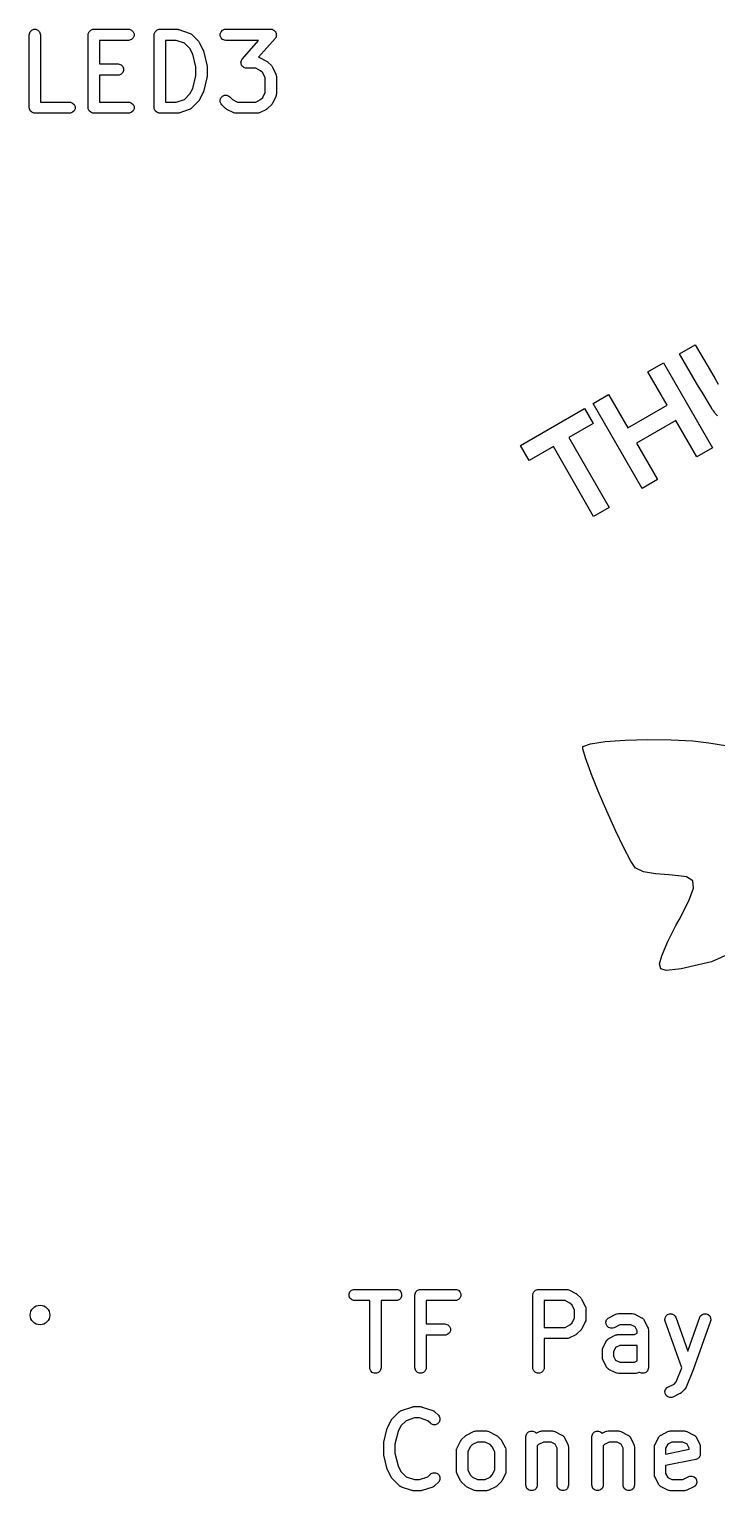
# Model space of a CAD drawing. Extents: x 0.39 to 2.95, y 0.26 to 2.19.
# Drawn here: x 0.392 to 0.875, y 0.277 to 1.303 of the extents above; entities that cross this region are included whole.
import ezdxf

# ---------------------------------------------------------------- set-up
doc = ezdxf.new("R2010")
doc.units = 0
doc.header["$MEASUREMENT"] = 0
doc.layers.add('BLACK', color=7, linetype='CONTINUOUS')

msp = doc.modelspace()

# ---------------------------------------------------------------- linework, layer by layer
at = {"layer": 'BLACK', "linetype": 'CONTINUOUS'}
for p, q in [((0.3924, 1.2989), (0.3925, 1.2997)), ((0.3924, 1.2477), (0.3924, 1.2989)), ((0.3925, 1.2997), (0.3931, 1.3011)), ((0.3931, 1.3011), (0.3942, 1.3022)), ((0.3942, 1.3022), (0.3956, 1.3028)), ((0.3956, 1.3028), (0.3971, 1.3028)), ((0.3971, 1.3028), (0.3985, 1.3022)), ((0.3985, 1.3022), (0.3996, 1.3011)), ((0.3996, 1.3011), (0.4002, 1.2997)), ((0.4002, 1.2997), (0.4003, 1.2989)), ((0.4003, 1.2989), (0.4003, 1.2517)), ((0.4338, 1.2989), (0.4339, 1.2997)), ((0.4338, 1.2477), (0.4338, 1.2989)), ((0.4339, 1.2997), (0.4345, 1.3011)), ((0.4345, 1.3011), (0.4356, 1.3022)), ((0.4356, 1.3022), (0.437, 1.3028)), ((0.437, 1.3028), (0.4378, 1.3029)), ((0.4378, 1.3029), (0.4622, 1.3029)), ((0.4622, 1.295), (0.4417, 1.295)), ((0.4417, 1.295), (0.4417, 1.2785)), ((0.4622, 1.3029), (0.4629, 1.3028)), ((0.4629, 1.2951), (0.4622, 1.295)), ((0.4629, 1.3028), (0.4643, 1.3022)), ((0.4643, 1.2956), (0.4629, 1.2951)), ((0.4643, 1.3022), (0.4654, 1.3011)), ((0.4654, 1.2967), (0.4643, 1.2956)), ((0.4654, 1.3011), (0.466, 1.2997)), ((0.466, 1.2981), (0.4654, 1.2967)), ((0.466, 1.2997), (0.466, 1.2981)), ((0.4802, 1.2997), (0.4808, 1.3011)), ((0.4802, 1.2989), (0.4802, 1.2997)), ((0.4802, 1.2477), (0.4802, 1.2989)), ((0.4808, 1.3011), (0.4819, 1.3022)), ((0.4819, 1.3022), (0.4833, 1.3028)), ((0.4833, 1.3028), (0.4841, 1.3029)), ((0.4841, 1.3029), (0.4963, 1.3029)), ((0.4956, 1.295), (0.488, 1.295)), ((0.488, 1.295), (0.488, 1.2517)), ((0.5015, 1.293), (0.4956, 1.295)), ((0.4963, 1.3029), (0.4967, 1.3028)), ((0.4967, 1.3028), (0.4968, 1.3028)), ((0.4968, 1.3028), (0.4969, 1.3028)), ((0.4969, 1.3028), (0.497, 1.3028)), ((0.497, 1.3028), (0.4971, 1.3027)), ((0.4971, 1.3027), (0.4975, 1.3026)), ((0.4975, 1.3026), (0.5048, 1.3002)), ((0.5048, 1.3002), (0.5055, 1.2999)), ((0.5055, 1.2999), (0.5056, 1.2998)), ((0.5056, 1.2998), (0.5058, 1.2997)), ((0.5058, 1.2997), (0.5064, 1.2993)), ((0.5064, 1.2993), (0.5112, 1.2944)), ((0.5112, 1.2944), (0.5115, 1.2941)), ((0.5115, 1.2941), (0.5116, 1.294)), ((0.5116, 1.294), (0.5116, 1.2939)), ((0.5116, 1.2939), (0.5117, 1.2938)), ((0.5117, 1.2938), (0.5118, 1.2937)), ((0.5118, 1.2937), (0.512, 1.2934)), ((0.512, 1.2934), (0.5144, 1.2885)), ((0.5265, 1.2997), (0.5271, 1.3011)), ((0.5265, 1.2981), (0.5265, 1.2997)), ((0.5271, 1.2967), (0.5265, 1.2981)), ((0.5271, 1.3011), (0.5282, 1.3022)), ((0.5282, 1.2956), (0.5271, 1.2967)), ((0.5282, 1.3022), (0.5296, 1.3028)), ((0.5296, 1.2951), (0.5282, 1.2956)), ((0.5296, 1.3028), (0.5304, 1.3029)), ((0.5304, 1.295), (0.5296, 1.2951)), ((0.5304, 1.3029), (0.5621, 1.3029)), ((0.5534, 1.295), (0.5304, 1.295)), ((0.5421, 1.282), (0.5534, 1.295)), ((0.565, 1.2963), (0.5535, 1.2832)), ((0.5621, 1.3029), (0.5625, 1.3028)), ((0.5625, 1.3028), (0.5626, 1.3028)), ((0.5626, 1.3028), (0.5627, 1.3028)), ((0.5627, 1.3028), (0.5629, 1.3028)), ((0.5629, 1.3028), (0.5634, 1.3025)), ((0.5634, 1.3025), (0.564, 1.3023)), ((0.564, 1.3023), (0.5641, 1.3022)), ((0.5641, 1.3022), (0.5643, 1.3022)), ((0.5643, 1.3022), (0.5647, 1.3017)), ((0.5647, 1.3017), (0.5652, 1.3013)), ((0.5653, 1.2967), (0.565, 1.2963)), ((0.5652, 1.3013), (0.5653, 1.3012)), ((0.5653, 1.3012), (0.5654, 1.3011)), ((0.5654, 1.2967), (0.5653, 1.2967)), ((0.5654, 1.3011), (0.5656, 1.3005)), ((0.5655, 1.2969), (0.5654, 1.2968)), ((0.5654, 1.2968), (0.5654, 1.2967)), ((0.5657, 1.2976), (0.5655, 1.2969)), ((0.5656, 1.3005), (0.5659, 1.2999)), ((0.5659, 1.2981), (0.5657, 1.2976)), ((0.5659, 1.2999), (0.5659, 1.2998)), ((0.5659, 1.2998), (0.5659, 1.2997)), ((0.5659, 1.2997), (0.5659, 1.299)), ((0.5659, 1.299), (0.566, 1.2984)), ((0.566, 1.2984), (0.5659, 1.2983)), ((0.5659, 1.2983), (0.5659, 1.2981)), ((0.5052, 1.2893), (0.5015, 1.293)), ((0.5072, 1.2854), (0.5052, 1.2893)), ((0.5094, 1.2765), (0.5072, 1.2854)), ((0.5144, 1.2885), (0.5144, 1.2884)), ((0.5144, 1.2884), (0.5145, 1.2884)), ((0.5145, 1.2884), (0.5146, 1.2881)), ((0.5146, 1.2881), (0.5147, 1.2878)), ((0.5147, 1.2878), (0.5147, 1.2877)), ((0.5147, 1.2877), (0.5147, 1.2877)), ((0.5147, 1.2877), (0.5172, 1.2779)), ((0.5535, 1.2832), (0.5541, 1.2829)), ((0.5541, 1.2829), (0.559, 1.2805)), ((0.4417, 1.2785), (0.4548, 1.2785)), ((0.4548, 1.2785), (0.4556, 1.2784)), ((0.4556, 1.2784), (0.457, 1.2778)), ((0.457, 1.2778), (0.4581, 1.2767)), ((0.4581, 1.2767), (0.4587, 1.2753)), ((0.4587, 1.2738), (0.4581, 1.2724)), ((0.4587, 1.2753), (0.4587, 1.2738)), ((0.5094, 1.2702), (0.5094, 1.2765)), ((0.5172, 1.2779), (0.5172, 1.2778)), ((0.5172, 1.2778), (0.5172, 1.2777)), ((0.5172, 1.2777), (0.5172, 1.2775)), ((0.5172, 1.2775), (0.5173, 1.2772)), ((0.5173, 1.2772), (0.5173, 1.2771)), ((0.5173, 1.2771), (0.5173, 1.277)), ((0.5173, 1.277), (0.5173, 1.2697)), ((0.5411, 1.2799), (0.5412, 1.2801)), ((0.5412, 1.2793), (0.5411, 1.2799)), ((0.5412, 1.2802), (0.5414, 1.2808)), ((0.5412, 1.2801), (0.5412, 1.2802)), ((0.5412, 1.2786), (0.5412, 1.2793)), ((0.5412, 1.2785), (0.5412, 1.2786)), ((0.5412, 1.2784), (0.5412, 1.2785)), ((0.5415, 1.2778), (0.5412, 1.2784)), ((0.5414, 1.2808), (0.5416, 1.2814)), ((0.5417, 1.2772), (0.5415, 1.2778)), ((0.5416, 1.2814), (0.5417, 1.2815)), ((0.5417, 1.2816), (0.5418, 1.2817)), ((0.5417, 1.2815), (0.5417, 1.2816)), ((0.5418, 1.2771), (0.5417, 1.2772)), ((0.5418, 1.2817), (0.5421, 1.282)), ((0.5419, 1.277), (0.5418, 1.2771)), ((0.5424, 1.2766), (0.5419, 1.277)), ((0.5428, 1.2761), (0.5424, 1.2766)), ((0.543, 1.2761), (0.5428, 1.2761)), ((0.5431, 1.276), (0.543, 1.2761)), ((0.5437, 1.2758), (0.5431, 1.276)), ((0.5443, 1.2756), (0.5437, 1.2758)), ((0.5444, 1.2755), (0.5443, 1.2756)), ((0.5445, 1.2755), (0.5444, 1.2755)), ((0.5446, 1.2755), (0.5445, 1.2755)), ((0.545, 1.2755), (0.5446, 1.2755)), ((0.5514, 1.2755), (0.545, 1.2755)), ((0.5549, 1.2737), (0.5514, 1.2755)), ((0.5564, 1.2722), (0.5549, 1.2737)), ((0.559, 1.2805), (0.5593, 1.2803)), ((0.5593, 1.2803), (0.5594, 1.2803)), ((0.5594, 1.2803), (0.5595, 1.2802)), ((0.5595, 1.2802), (0.5596, 1.2801)), ((0.5596, 1.2801), (0.5597, 1.28)), ((0.5597, 1.28), (0.56, 1.2798)), ((0.56, 1.2798), (0.5624, 1.2773)), ((0.5624, 1.2773), (0.5627, 1.277)), ((0.5627, 1.277), (0.5628, 1.277)), ((0.5628, 1.277), (0.5628, 1.2768)), ((0.5628, 1.2768), (0.5629, 1.2767)), ((0.5629, 1.2767), (0.563, 1.2766)), ((0.563, 1.2766), (0.5632, 1.2763)), ((0.5632, 1.2763), (0.5656, 1.2714)), ((0.4548, 1.2706), (0.4417, 1.2706)), ((0.4417, 1.2706), (0.4417, 1.2517)), ((0.4556, 1.2707), (0.4548, 1.2706)), ((0.457, 1.2713), (0.4556, 1.2707)), ((0.4581, 1.2724), (0.457, 1.2713)), ((0.5072, 1.2613), (0.5094, 1.2702)), ((0.5172, 1.2687), (0.5147, 1.259)), ((0.5173, 1.2695), (0.5172, 1.2692)), ((0.5172, 1.2692), (0.5172, 1.2689)), ((0.5172, 1.2689), (0.5172, 1.2688)), ((0.5172, 1.2688), (0.5172, 1.2687)), ((0.5173, 1.2697), (0.5173, 1.2695)), ((0.5173, 1.2695), (0.5173, 1.2695)), ((0.5581, 1.2687), (0.5564, 1.2722)), ((0.5581, 1.2584), (0.5581, 1.2687)), ((0.5656, 1.2714), (0.5659, 1.2707)), ((0.5659, 1.2707), (0.5659, 1.2706)), ((0.5659, 1.2706), (0.5659, 1.2704)), ((0.5659, 1.2704), (0.566, 1.2697)), ((0.566, 1.2697), (0.566, 1.2575)), ((0.4956, 1.2517), (0.5015, 1.2536)), ((0.5015, 1.2536), (0.5052, 1.2574)), ((0.5052, 1.2574), (0.5072, 1.2613)), ((0.5112, 1.2523), (0.5064, 1.2474)), ((0.5115, 1.2526), (0.5112, 1.2523)), ((0.5116, 1.2526), (0.5115, 1.2526)), ((0.5117, 1.2529), (0.5116, 1.2527)), ((0.5116, 1.2527), (0.5116, 1.2526)), ((0.5118, 1.253), (0.5117, 1.2529)), ((0.512, 1.2533), (0.5118, 1.253)), ((0.5144, 1.2582), (0.512, 1.2533)), ((0.5145, 1.2582), (0.5144, 1.2582)), ((0.5144, 1.2582), (0.5144, 1.2582)), ((0.5146, 1.2586), (0.5145, 1.2582)), ((0.5147, 1.2589), (0.5146, 1.2586)), ((0.5147, 1.259), (0.5147, 1.2589)), ((0.5147, 1.2589), (0.5147, 1.2589)), ((0.5265, 1.2534), (0.5271, 1.2548)), ((0.5265, 1.2518), (0.5265, 1.2534)), ((0.5271, 1.2548), (0.5282, 1.2559)), ((0.5282, 1.2559), (0.5296, 1.2565)), ((0.5296, 1.2565), (0.5312, 1.2565)), ((0.5312, 1.2565), (0.5326, 1.2559)), ((0.5326, 1.2559), (0.5332, 1.2554)), ((0.5332, 1.2554), (0.5352, 1.2534)), ((0.5352, 1.2534), (0.5386, 1.2517)), ((0.5514, 1.2517), (0.5549, 1.2534)), ((0.5549, 1.2534), (0.5564, 1.2549)), ((0.5564, 1.2549), (0.5581, 1.2584)), ((0.5656, 1.2557), (0.5632, 1.2508)), ((0.5659, 1.2564), (0.5656, 1.2557)), ((0.566, 1.2575), (0.5659, 1.2567)), ((0.5659, 1.2567), (0.5659, 1.2566)), ((0.5659, 1.2566), (0.5659, 1.2564)), ((0.3925, 1.247), (0.3924, 1.2477)), ((0.3931, 1.2455), (0.3925, 1.247)), ((0.3942, 1.2445), (0.3931, 1.2455)), ((0.3956, 1.2439), (0.3942, 1.2445)), ((0.3964, 1.2438), (0.3956, 1.2439)), ((0.4207, 1.2438), (0.3964, 1.2438)), ((0.4003, 1.2517), (0.4207, 1.2517)), ((0.4207, 1.2517), (0.4215, 1.2516)), ((0.4215, 1.2439), (0.4207, 1.2438)), ((0.4215, 1.2516), (0.4229, 1.251)), ((0.4229, 1.2445), (0.4215, 1.2439)), ((0.4229, 1.251), (0.424, 1.2499)), ((0.424, 1.2455), (0.4229, 1.2445)), ((0.424, 1.2499), (0.4246, 1.2485)), ((0.4246, 1.247), (0.424, 1.2455)), ((0.4246, 1.2485), (0.4246, 1.247)), ((0.4339, 1.247), (0.4338, 1.2477)), ((0.4345, 1.2455), (0.4339, 1.247)), ((0.4356, 1.2445), (0.4345, 1.2455)), ((0.437, 1.2439), (0.4356, 1.2445)), ((0.4378, 1.2438), (0.437, 1.2439)), ((0.4622, 1.2438), (0.4378, 1.2438)), ((0.4417, 1.2517), (0.4622, 1.2517)), ((0.4622, 1.2517), (0.4629, 1.2516)), ((0.4629, 1.2439), (0.4622, 1.2438)), ((0.4629, 1.2516), (0.4643, 1.251)), ((0.4643, 1.2445), (0.4629, 1.2439)), ((0.4643, 1.251), (0.4654, 1.2499)), ((0.4654, 1.2455), (0.4643, 1.2445)), ((0.4654, 1.2499), (0.466, 1.2485)), ((0.466, 1.247), (0.4654, 1.2455)), ((0.466, 1.2485), (0.466, 1.247)), ((0.4802, 1.247), (0.4802, 1.2477)), ((0.4808, 1.2455), (0.4802, 1.247)), ((0.4819, 1.2445), (0.4808, 1.2455)), ((0.4833, 1.2439), (0.4819, 1.2445)), ((0.4841, 1.2438), (0.4833, 1.2439)), ((0.4963, 1.2438), (0.4841, 1.2438)), ((0.488, 1.2517), (0.4956, 1.2517)), ((0.4967, 1.2438), (0.4963, 1.2438)), ((0.4968, 1.2438), (0.4967, 1.2438)), ((0.4969, 1.2439), (0.4968, 1.2438)), ((0.497, 1.2439), (0.4969, 1.2439)), ((0.4971, 1.2439), (0.497, 1.2439)), ((0.4975, 1.244), (0.4971, 1.2439)), ((0.5048, 1.2464), (0.4975, 1.244)), ((0.5055, 1.2467), (0.5048, 1.2464)), ((0.5056, 1.2468), (0.5055, 1.2467)), ((0.5058, 1.2469), (0.5056, 1.2468)), ((0.5064, 1.2474), (0.5058, 1.2469)), ((0.5271, 1.2504), (0.5265, 1.2518)), ((0.5276, 1.2498), (0.5271, 1.2504)), ((0.5301, 1.2474), (0.5276, 1.2498)), ((0.5304, 1.2471), (0.5301, 1.2474)), ((0.5305, 1.247), (0.5304, 1.2471)), ((0.5304, 1.2471), (0.5304, 1.2471)), ((0.5306, 1.2469), (0.5305, 1.247)), ((0.5307, 1.2469), (0.5306, 1.2469)), ((0.5311, 1.2466), (0.5307, 1.2469)), ((0.536, 1.2442), (0.5311, 1.2466)), ((0.5367, 1.2439), (0.536, 1.2442)), ((0.5368, 1.2439), (0.5367, 1.2439)), ((0.5369, 1.2439), (0.5368, 1.2439)), ((0.5377, 1.2438), (0.5369, 1.2439)), ((0.5523, 1.2438), (0.5377, 1.2438)), ((0.5386, 1.2517), (0.5514, 1.2517)), ((0.5531, 1.2439), (0.5523, 1.2438)), ((0.5532, 1.2439), (0.5531, 1.2439)), ((0.5534, 1.2439), (0.5532, 1.2439)), ((0.5541, 1.2442), (0.5534, 1.2439)), ((0.559, 1.2466), (0.5541, 1.2442)), ((0.5593, 1.2469), (0.559, 1.2466)), ((0.5594, 1.2469), (0.5593, 1.2469)), ((0.5595, 1.247), (0.5594, 1.2469)), ((0.5596, 1.2471), (0.5595, 1.247)), ((0.5597, 1.2471), (0.5596, 1.2471)), ((0.56, 1.2474), (0.5597, 1.2471)), ((0.5624, 1.2498), (0.56, 1.2474)), ((0.5627, 1.2501), (0.5624, 1.2498)), ((0.5628, 1.2502), (0.5627, 1.2501)), ((0.5629, 1.2504), (0.5628, 1.2503)), ((0.5628, 1.2503), (0.5628, 1.2502)), ((0.563, 1.2505), (0.5629, 1.2504)), ((0.5632, 1.2508), (0.563, 1.2505)), ((0.849, 1.075), (0.8599, 1.0813)), ((0.8599, 1.0813), (0.8714, 1.0617)), ((0.8268, 1.0622), (0.8377, 1.0685)), ((0.8377, 1.0685), (0.8721, 1.0089)), ((0.861, 1.0544), (0.849, 1.075)), ((0.8403, 1.0388), (0.8268, 1.0622)), ((0.8714, 1.0617), (0.874, 1.0573)), ((0.874, 1.0573), (0.8761, 1.0537)), ((0.8624, 1.0521), (0.861, 1.0544)), ((0.8648, 1.048), (0.8624, 1.0521)), ((0.8669, 1.0445), (0.8648, 1.048)), ((0.7883, 1.04), (0.7992, 1.0463)), ((0.8227, 0.9803), (0.7883, 1.04)), ((0.7992, 1.0463), (0.8127, 1.0229)), ((0.8127, 1.0229), (0.8403, 1.0388)), ((0.8686, 1.0416), (0.8669, 1.0445)), ((0.87, 1.0393), (0.8686, 1.0416)), ((0.8711, 1.0374), (0.87, 1.0393)), ((0.872, 1.0359), (0.8711, 1.0374)), ((0.7373, 1.0105), (0.7822, 1.0365)), ((0.7822, 1.0365), (0.7883, 1.0259)), ((0.8464, 1.0282), (0.8188, 1.0123)), ((0.8612, 1.0026), (0.8464, 1.0282)), ((0.8728, 1.0348), (0.872, 1.0359)), ((0.8735, 1.0339), (0.8728, 1.0348)), ((0.874, 1.0331), (0.8735, 1.0339)), ((0.8745, 1.0326), (0.874, 1.0331)), ((0.875, 1.032), (0.8745, 1.0326)), ((0.8756, 1.0315), (0.875, 1.032)), ((0.7883, 1.0259), (0.7713, 1.0161)), ((0.7713, 1.0161), (0.7997, 0.967)), ((0.7434, 1), (0.7373, 1.0105)), ((0.7604, 1.0098), (0.7434, 1)), ((0.7887, 0.9607), (0.7604, 1.0098)), ((0.8188, 1.0123), (0.8336, 0.9866)), ((0.8721, 1.0089), (0.8612, 1.0026)), ((0.8336, 0.9866), (0.8227, 0.9803)), ((0.7997, 0.967), (0.7887, 0.9607)), ((0.7812, 0.7991), (0.7865, 0.8011)), ((0.7865, 0.8011), (0.7969, 0.8026)), ((0.7969, 0.8026), (0.8109, 0.8036)), ((0.8109, 0.8036), (0.8268, 0.8041)), ((0.8268, 0.8041), (0.8431, 0.8039)), ((0.8431, 0.8039), (0.8584, 0.8031)), ((0.8584, 0.8031), (0.8695, 0.8018)), ((0.8695, 0.8018), (0.8944, 0.7978)), ((0.7812, 0.7976), (0.7812, 0.7991)), ((0.783, 0.7912), (0.7812, 0.7976)), ((0.7867, 0.781), (0.783, 0.7912)), ((0.7868, 0.7808), (0.7867, 0.781)), ((0.7919, 0.7679), (0.7868, 0.7808)), ((0.7979, 0.7539), (0.7919, 0.7679)), ((0.8041, 0.7402), (0.7979, 0.7539)), ((0.8099, 0.728), (0.8041, 0.7402)), ((0.8147, 0.7187), (0.8099, 0.728)), ((0.818, 0.7138), (0.8147, 0.7187)), ((0.8182, 0.7137), (0.818, 0.7138)), ((0.8237, 0.7113), (0.8182, 0.7137)), ((0.8322, 0.7098), (0.8237, 0.7113)), ((0.8324, 0.7098), (0.8322, 0.7098)), ((0.8416, 0.709), (0.8324, 0.7098)), ((0.8483, 0.7085), (0.8416, 0.709)), ((0.854, 0.7076), (0.8483, 0.7085)), ((0.8583, 0.7049), (0.854, 0.7076)), ((0.8556, 0.6909), (0.8588, 0.6997)), ((0.8588, 0.6997), (0.8583, 0.7049)), ((0.8487, 0.6775), (0.8556, 0.6909)), ((0.8465, 0.6735), (0.8487, 0.6775)), ((0.8406, 0.6617), (0.8465, 0.6735)), ((0.8365, 0.6522), (0.8406, 0.6617)), ((0.835, 0.6466), (0.8365, 0.6522)), ((0.8359, 0.643), (0.835, 0.6466)), ((0.8714, 0.6481), (0.8502, 0.6431)), ((0.8897, 0.6561), (0.8714, 0.6481)), ((0.8397, 0.6418), (0.8359, 0.643)), ((0.8483, 0.6428), (0.8397, 0.6418)), ((0.8502, 0.6431), (0.8483, 0.6428)), ((0.617, 0.4149), (0.6176, 0.4163)), ((0.617, 0.4133), (0.617, 0.4149)), ((0.6176, 0.4119), (0.617, 0.4133)), ((0.6176, 0.4163), (0.6187, 0.4174)), ((0.6187, 0.4108), (0.6176, 0.4119)), ((0.6187, 0.4174), (0.6201, 0.418)), ((0.6201, 0.4103), (0.6187, 0.4108)), ((0.6201, 0.418), (0.6208, 0.418)), ((0.6208, 0.418), (0.6501, 0.418)), ((0.6501, 0.418), (0.6509, 0.418)), ((0.6509, 0.418), (0.6523, 0.4174)), ((0.6523, 0.4108), (0.6509, 0.4103)), ((0.6523, 0.4174), (0.6534, 0.4163)), ((0.6534, 0.4119), (0.6523, 0.4108)), ((0.6534, 0.4163), (0.6539, 0.4149)), ((0.6539, 0.4133), (0.6534, 0.4119)), ((0.6539, 0.4149), (0.6539, 0.4133)), ((0.6632, 0.4141), (0.6633, 0.4149)), ((0.6632, 0.3629), (0.6632, 0.4141)), ((0.6633, 0.4149), (0.6639, 0.4163)), ((0.6639, 0.4163), (0.665, 0.4174)), ((0.665, 0.4174), (0.6664, 0.418)), ((0.6664, 0.418), (0.6671, 0.418)), ((0.6671, 0.418), (0.6915, 0.418)), ((0.6915, 0.418), (0.6923, 0.418)), ((0.6923, 0.418), (0.6937, 0.4174)), ((0.6937, 0.4108), (0.6923, 0.4103)), ((0.6937, 0.4174), (0.6948, 0.4163)), ((0.6948, 0.4119), (0.6937, 0.4108)), ((0.6948, 0.4163), (0.6954, 0.4149)), ((0.6954, 0.4133), (0.6948, 0.4119)), ((0.6954, 0.4149), (0.6954, 0.4133)), ((0.7461, 0.4149), (0.7467, 0.4163)), ((0.7461, 0.4141), (0.7461, 0.4149)), ((0.7461, 0.3629), (0.7461, 0.4141)), ((0.7467, 0.4163), (0.7478, 0.4174)), ((0.7478, 0.4174), (0.7492, 0.418)), ((0.7492, 0.418), (0.75, 0.418)), ((0.75, 0.418), (0.7695, 0.418)), ((0.7695, 0.418), (0.7703, 0.418)), ((0.7703, 0.418), (0.7704, 0.4179)), ((0.7704, 0.4179), (0.7705, 0.4179)), ((0.7705, 0.4179), (0.7713, 0.4176)), ((0.7713, 0.4176), (0.7761, 0.4152)), ((0.7761, 0.4152), (0.7765, 0.415)), ((0.7765, 0.415), (0.7766, 0.4149)), ((0.7766, 0.4149), (0.7767, 0.4149)), ((0.7767, 0.4149), (0.7768, 0.4148)), ((0.7768, 0.4148), (0.7769, 0.4147)), ((0.7769, 0.4147), (0.7772, 0.4145)), ((0.7772, 0.4145), (0.7796, 0.412)), ((0.7796, 0.412), (0.7799, 0.4117)), ((0.7799, 0.4117), (0.7799, 0.4117)), ((0.7799, 0.4117), (0.78, 0.4115)), ((0.78, 0.4115), (0.7801, 0.4114)), ((0.7801, 0.4114), (0.7801, 0.4113)), ((0.7801, 0.4113), (0.7803, 0.411)), ((0.7803, 0.411), (0.7828, 0.4061)), ((0.6208, 0.4102), (0.6201, 0.4103)), ((0.6315, 0.4102), (0.6208, 0.4102)), ((0.6315, 0.3629), (0.6315, 0.4102)), ((0.6501, 0.4102), (0.6394, 0.4102)), ((0.6394, 0.4102), (0.6394, 0.3629)), ((0.6509, 0.4103), (0.6501, 0.4102)), ((0.6915, 0.4102), (0.6711, 0.4102)), ((0.6711, 0.4102), (0.6711, 0.3937)), ((0.6923, 0.4103), (0.6915, 0.4102)), ((0.7686, 0.4102), (0.7539, 0.4102)), ((0.7539, 0.4102), (0.7539, 0.3912)), ((0.772, 0.4084), (0.7686, 0.4102)), ((0.7736, 0.4069), (0.772, 0.4084)), ((0.7753, 0.4034), (0.7736, 0.4069)), ((0.7753, 0.398), (0.7753, 0.4034)), ((0.7828, 0.4061), (0.7831, 0.4054)), ((0.7831, 0.4054), (0.7831, 0.4053)), ((0.7831, 0.4053), (0.7831, 0.4051)), ((0.7831, 0.4051), (0.7832, 0.4044)), ((0.7832, 0.4044), (0.7832, 0.3971)), ((0.7994, 0.3981), (0.8043, 0.4006)), ((0.8043, 0.4006), (0.805, 0.4008)), ((0.805, 0.4008), (0.8052, 0.4009)), ((0.8052, 0.4009), (0.8053, 0.4009)), ((0.8053, 0.4009), (0.8061, 0.401)), ((0.8061, 0.401), (0.8158, 0.401)), ((0.8158, 0.401), (0.8166, 0.4009)), ((0.8166, 0.4009), (0.8167, 0.4009)), ((0.8167, 0.4009), (0.8169, 0.4008)), ((0.8169, 0.4008), (0.8176, 0.4006)), ((0.8176, 0.4006), (0.8224, 0.3981)), ((0.8395, 0.3994), (0.8406, 0.4004)), ((0.8406, 0.4004), (0.842, 0.4009)), ((0.842, 0.4009), (0.8436, 0.4009)), ((0.8436, 0.4009), (0.845, 0.4002)), ((0.8646, 0.4002), (0.866, 0.4009)), ((0.866, 0.4009), (0.8676, 0.4009)), ((0.8676, 0.4009), (0.869, 0.4004)), ((0.869, 0.4004), (0.8702, 0.3994)), ((0.6711, 0.3937), (0.6842, 0.3937)), ((0.6842, 0.3937), (0.685, 0.3936)), ((0.685, 0.3936), (0.6864, 0.393)), ((0.6864, 0.393), (0.6875, 0.3919)), ((0.6875, 0.3919), (0.6881, 0.3905)), ((0.6881, 0.3905), (0.6881, 0.389)), ((0.7539, 0.3912), (0.7686, 0.3912)), ((0.7686, 0.3912), (0.772, 0.393)), ((0.772, 0.393), (0.7736, 0.3945)), ((0.7736, 0.3945), (0.7753, 0.398)), ((0.7801, 0.39), (0.78, 0.3899)), ((0.7803, 0.3904), (0.7801, 0.3901)), ((0.7801, 0.3901), (0.7801, 0.39)), ((0.7828, 0.3953), (0.7803, 0.3904)), ((0.7831, 0.396), (0.7828, 0.3953)), ((0.7832, 0.3971), (0.7831, 0.3963)), ((0.7831, 0.3963), (0.7831, 0.3962)), ((0.7831, 0.3962), (0.7831, 0.396)), ((0.7973, 0.3951), (0.7978, 0.3966)), ((0.7974, 0.3936), (0.7973, 0.3951)), ((0.7981, 0.3922), (0.7974, 0.3936)), ((0.7978, 0.3966), (0.7988, 0.3977)), ((0.7992, 0.3912), (0.7981, 0.3922)), ((0.7988, 0.3977), (0.7994, 0.3981)), ((0.8007, 0.3907), (0.7992, 0.3912)), ((0.8022, 0.3908), (0.8007, 0.3907)), ((0.803, 0.3911), (0.8022, 0.3908)), ((0.807, 0.3931), (0.803, 0.3911)), ((0.8149, 0.3931), (0.807, 0.3931)), ((0.8178, 0.3917), (0.8149, 0.3931)), ((0.8192, 0.3888), (0.8178, 0.3917)), ((0.8224, 0.3981), (0.8226, 0.3981)), ((0.8226, 0.3981), (0.8226, 0.398)), ((0.8226, 0.398), (0.8227, 0.398)), ((0.8227, 0.398), (0.8231, 0.3977)), ((0.8231, 0.3977), (0.8234, 0.3974)), ((0.8234, 0.3974), (0.8238, 0.397)), ((0.8238, 0.397), (0.824, 0.3966)), ((0.824, 0.3966), (0.8241, 0.3966)), ((0.8241, 0.3966), (0.8241, 0.3965)), ((0.8241, 0.3965), (0.8242, 0.3964)), ((0.8242, 0.3964), (0.8266, 0.3915)), ((0.8266, 0.3915), (0.8269, 0.3908)), ((0.8269, 0.3908), (0.8269, 0.3906)), ((0.8269, 0.3906), (0.827, 0.3905)), ((0.827, 0.3905), (0.8271, 0.3897)), ((0.8387, 0.3965), (0.8388, 0.398)), ((0.8389, 0.3957), (0.8387, 0.3965)), ((0.8388, 0.398), (0.8395, 0.3994)), ((0.8506, 0.363), (0.8389, 0.3957)), ((0.845, 0.4002), (0.846, 0.3991)), ((0.846, 0.3991), (0.8463, 0.3984)), ((0.8463, 0.3984), (0.8548, 0.3746)), ((0.8548, 0.3746), (0.8633, 0.3984)), ((0.8707, 0.3957), (0.8585, 0.3616)), ((0.8633, 0.3984), (0.8636, 0.3991)), ((0.8636, 0.3991), (0.8646, 0.4002)), ((0.8702, 0.3994), (0.8708, 0.398)), ((0.8709, 0.3965), (0.8707, 0.3957)), ((0.8708, 0.398), (0.8709, 0.3965)), ((0.6842, 0.3858), (0.6711, 0.3858)), ((0.6711, 0.3858), (0.6711, 0.3629)), ((0.685, 0.3859), (0.6842, 0.3858)), ((0.6864, 0.3865), (0.685, 0.3859)), ((0.6875, 0.3876), (0.6864, 0.3865)), ((0.6881, 0.389), (0.6875, 0.3876)), ((0.7695, 0.3834), (0.7539, 0.3834)), ((0.7539, 0.3834), (0.7539, 0.3629)), ((0.7703, 0.3834), (0.7695, 0.3834)), ((0.7704, 0.3835), (0.7703, 0.3834)), ((0.7705, 0.3835), (0.7704, 0.3835)), ((0.7713, 0.3838), (0.7705, 0.3835)), ((0.7761, 0.3862), (0.7713, 0.3838)), ((0.7765, 0.3864), (0.7761, 0.3862)), ((0.7766, 0.3865), (0.7765, 0.3864)), ((0.7767, 0.3866), (0.7766, 0.3865)), ((0.7768, 0.3866), (0.7767, 0.3866)), ((0.7769, 0.3867), (0.7768, 0.3866)), ((0.7772, 0.387), (0.7769, 0.3867)), ((0.7796, 0.3894), (0.7772, 0.387)), ((0.7799, 0.3897), (0.7796, 0.3894)), ((0.78, 0.3899), (0.7799, 0.3898)), ((0.7799, 0.3898), (0.7799, 0.3897)), ((0.7952, 0.3769), (0.7977, 0.3818)), ((0.7977, 0.3818), (0.7978, 0.3819)), ((0.7978, 0.382), (0.7981, 0.3824)), ((0.7978, 0.3819), (0.7978, 0.382)), ((0.7978, 0.3819), (0.7978, 0.3819)), ((0.7981, 0.3824), (0.7985, 0.3827)), ((0.7985, 0.3827), (0.7988, 0.3831)), ((0.7988, 0.3831), (0.7992, 0.3833)), ((0.7992, 0.3833), (0.7992, 0.3834)), ((0.7992, 0.3834), (0.7993, 0.3834)), ((0.7993, 0.3834), (0.7994, 0.3835)), ((0.7994, 0.3835), (0.8043, 0.386)), ((0.8043, 0.386), (0.805, 0.3862)), ((0.805, 0.3862), (0.8052, 0.3862)), ((0.8052, 0.3862), (0.8053, 0.3863)), ((0.8053, 0.3863), (0.8061, 0.3864)), ((0.8061, 0.3864), (0.8173, 0.3864)), ((0.8173, 0.3864), (0.8192, 0.3873)), ((0.8192, 0.3873), (0.8192, 0.3888)), ((0.8271, 0.3897), (0.8271, 0.3629)), ((0.7948, 0.3751), (0.7949, 0.3759)), ((0.7948, 0.3702), (0.7948, 0.3751)), ((0.7949, 0.3695), (0.7948, 0.3702)), ((0.7949, 0.376), (0.795, 0.3762)), ((0.7949, 0.3759), (0.7949, 0.376)), ((0.7949, 0.3693), (0.7949, 0.3695)), ((0.795, 0.3762), (0.7952, 0.3769)), ((0.8041, 0.3771), (0.8027, 0.3742)), ((0.8027, 0.3742), (0.8027, 0.3712)), ((0.8027, 0.3712), (0.8041, 0.3683)), ((0.807, 0.3785), (0.8041, 0.3771)), ((0.8183, 0.3785), (0.807, 0.3785)), ((0.819, 0.3786), (0.8183, 0.3785)), ((0.8192, 0.3786), (0.819, 0.3786)), ((0.8192, 0.3678), (0.8192, 0.3786)), ((0.8192, 0.3786), (0.8192, 0.3786)), ((0.6316, 0.3622), (0.6315, 0.3629)), ((0.6322, 0.3607), (0.6316, 0.3622)), ((0.6333, 0.3597), (0.6322, 0.3607)), ((0.6347, 0.3591), (0.6333, 0.3597)), ((0.6376, 0.3597), (0.6362, 0.3591)), ((0.6387, 0.3607), (0.6376, 0.3597)), ((0.6393, 0.3622), (0.6387, 0.3607)), ((0.6394, 0.3629), (0.6393, 0.3622)), ((0.6633, 0.3622), (0.6632, 0.3629)), ((0.6639, 0.3607), (0.6633, 0.3622)), ((0.665, 0.3597), (0.6639, 0.3607)), ((0.6664, 0.3591), (0.665, 0.3597)), ((0.6693, 0.3597), (0.6679, 0.3591)), ((0.6704, 0.3607), (0.6693, 0.3597)), ((0.671, 0.3622), (0.6704, 0.3607)), ((0.6711, 0.3629), (0.671, 0.3622)), ((0.7461, 0.3622), (0.7461, 0.3629)), ((0.7467, 0.3607), (0.7461, 0.3622)), ((0.7478, 0.3597), (0.7467, 0.3607)), ((0.7492, 0.3591), (0.7478, 0.3597)), ((0.7522, 0.3597), (0.7508, 0.3591)), ((0.7533, 0.3607), (0.7522, 0.3597)), ((0.7539, 0.3622), (0.7533, 0.3607)), ((0.7539, 0.3629), (0.7539, 0.3622)), ((0.795, 0.3692), (0.7949, 0.3693)), ((0.7952, 0.3685), (0.795, 0.3692)), ((0.7977, 0.3636), (0.7952, 0.3685)), ((0.7978, 0.3635), (0.7977, 0.3636)), ((0.7978, 0.3634), (0.7978, 0.3635)), ((0.7978, 0.3633), (0.7978, 0.3634)), ((0.7981, 0.363), (0.7978, 0.3633)), ((0.7985, 0.3626), (0.7981, 0.363)), ((0.7988, 0.3623), (0.7985, 0.3626)), ((0.7992, 0.362), (0.7988, 0.3623)), ((0.7992, 0.3619), (0.7992, 0.362)), ((0.7993, 0.3619), (0.7992, 0.3619)), ((0.7994, 0.3618), (0.7993, 0.3619)), ((0.8043, 0.3594), (0.7994, 0.3618)), ((0.8041, 0.3683), (0.807, 0.3669)), ((0.805, 0.3591), (0.8043, 0.3594)), ((0.807, 0.3669), (0.8173, 0.3669)), ((0.8173, 0.3669), (0.8192, 0.3678)), ((0.82, 0.3594), (0.8193, 0.3591)), ((0.8208, 0.3598), (0.82, 0.3594)), ((0.8209, 0.3597), (0.8208, 0.3598)), ((0.8224, 0.3591), (0.8209, 0.3597)), ((0.8253, 0.3597), (0.8239, 0.3591)), ((0.8264, 0.3607), (0.8253, 0.3597)), ((0.827, 0.3622), (0.8264, 0.3607)), ((0.8271, 0.3629), (0.827, 0.3622)), ((0.8466, 0.353), (0.8506, 0.363)), ((0.8585, 0.3615), (0.8536, 0.3493)), ((0.8585, 0.3616), (0.8585, 0.3615)), ((0.8585, 0.3615), (0.8585, 0.3615)), ((0.6362, 0.3591), (0.6347, 0.3591)), ((0.6679, 0.3591), (0.6664, 0.3591)), ((0.7508, 0.3591), (0.7492, 0.3591)), ((0.8052, 0.3591), (0.805, 0.3591)), ((0.8053, 0.3591), (0.8052, 0.3591)), ((0.8061, 0.359), (0.8053, 0.3591)), ((0.8183, 0.359), (0.8061, 0.359)), ((0.819, 0.3591), (0.8183, 0.359)), ((0.8192, 0.3591), (0.819, 0.3591)), ((0.8193, 0.3591), (0.8192, 0.3591)), ((0.8239, 0.3591), (0.8224, 0.3591)), ((0.8392, 0.3478), (0.8402, 0.349)), ((0.8402, 0.349), (0.8409, 0.3494)), ((0.8409, 0.3494), (0.8452, 0.3515)), ((0.8452, 0.3515), (0.8466, 0.353)), ((0.8536, 0.3493), (0.8532, 0.3486)), ((0.8387, 0.3464), (0.8392, 0.3478)), ((0.8388, 0.3448), (0.8387, 0.3464)), ((0.8395, 0.3435), (0.8388, 0.3448)), ((0.8407, 0.3425), (0.8395, 0.3435)), ((0.8421, 0.342), (0.8407, 0.3425)), ((0.8437, 0.3421), (0.8421, 0.342)), ((0.8444, 0.3423), (0.8437, 0.3421)), ((0.8493, 0.3448), (0.8444, 0.3423)), ((0.8496, 0.345), (0.8493, 0.3448)), ((0.8497, 0.345), (0.8496, 0.345)), ((0.8498, 0.3451), (0.8497, 0.345)), ((0.8499, 0.3452), (0.8498, 0.3451)), ((0.85, 0.3453), (0.8499, 0.3452)), ((0.8503, 0.3455), (0.85, 0.3453)), ((0.8527, 0.348), (0.8503, 0.3455)), ((0.8532, 0.3486), (0.8527, 0.348)), ((0.8532, 0.3486), (0.8532, 0.3486)), ((0.8532, 0.3486), (0.8532, 0.3486)), ((0.6473, 0.3272), (0.6522, 0.3321)), ((0.6522, 0.3321), (0.6528, 0.3326)), ((0.6528, 0.3326), (0.6529, 0.3326)), ((0.6529, 0.3326), (0.653, 0.3327)), ((0.653, 0.3327), (0.6537, 0.333)), ((0.6537, 0.333), (0.661, 0.3354)), ((0.661, 0.3354), (0.6614, 0.3355)), ((0.6614, 0.3355), (0.6615, 0.3356)), ((0.6615, 0.3356), (0.6616, 0.3356)), ((0.6616, 0.3356), (0.6618, 0.3356)), ((0.6618, 0.3356), (0.6619, 0.3356)), ((0.6619, 0.3356), (0.6623, 0.3357)), ((0.6623, 0.3357), (0.6671, 0.3357)), ((0.6671, 0.3357), (0.6675, 0.3356)), ((0.6675, 0.3356), (0.6676, 0.3356)), ((0.6676, 0.3356), (0.6678, 0.3356)), ((0.6678, 0.3356), (0.6679, 0.3356)), ((0.6679, 0.3356), (0.668, 0.3355)), ((0.668, 0.3355), (0.6684, 0.3354)), ((0.6684, 0.3354), (0.6757, 0.333)), ((0.6757, 0.333), (0.6764, 0.3327)), ((0.6764, 0.3327), (0.6765, 0.3326)), ((0.6765, 0.3326), (0.6766, 0.3326)), ((0.6766, 0.3326), (0.6772, 0.3321)), ((0.6772, 0.3321), (0.6797, 0.3296)), ((0.6797, 0.3296), (0.6802, 0.329)), ((0.6802, 0.329), (0.6808, 0.3276)), ((0.6414, 0.3107), (0.6438, 0.3205)), ((0.6438, 0.3205), (0.6439, 0.3206)), ((0.6438, 0.3205), (0.6438, 0.3205)), ((0.6439, 0.3206), (0.644, 0.3209)), ((0.644, 0.3209), (0.6441, 0.3212)), ((0.6441, 0.3213), (0.6466, 0.3262)), ((0.6441, 0.3212), (0.6441, 0.3213)), ((0.6441, 0.3212), (0.6441, 0.3212)), ((0.6466, 0.3262), (0.6468, 0.3265)), ((0.6468, 0.3266), (0.6469, 0.3267)), ((0.6468, 0.3265), (0.6468, 0.3266)), ((0.6469, 0.3267), (0.647, 0.3268)), ((0.647, 0.3268), (0.6471, 0.3269)), ((0.6471, 0.3269), (0.6473, 0.3272)), ((0.6514, 0.3182), (0.6491, 0.3093)), ((0.6533, 0.3221), (0.6514, 0.3182)), ((0.6571, 0.3258), (0.6533, 0.3221)), ((0.6629, 0.3278), (0.6571, 0.3258)), ((0.6665, 0.3278), (0.6629, 0.3278)), ((0.6723, 0.3258), (0.6665, 0.3278)), ((0.6741, 0.3241), (0.6723, 0.3258)), ((0.6747, 0.3236), (0.6741, 0.3241)), ((0.6761, 0.323), (0.6747, 0.3236)), ((0.6777, 0.323), (0.6761, 0.323)), ((0.6791, 0.3236), (0.6777, 0.323)), ((0.6802, 0.3247), (0.6791, 0.3236)), ((0.6808, 0.3261), (0.6802, 0.3247)), ((0.6808, 0.3276), (0.6808, 0.3261)), ((0.6995, 0.3157), (0.7044, 0.3182)), ((0.7044, 0.3182), (0.7051, 0.3185)), ((0.7051, 0.3185), (0.7052, 0.3185)), ((0.7052, 0.3185), (0.7054, 0.3185)), ((0.7054, 0.3185), (0.7061, 0.3186)), ((0.7061, 0.3186), (0.7135, 0.3186)), ((0.7135, 0.3186), (0.7142, 0.3185)), ((0.7142, 0.3185), (0.7144, 0.3185)), ((0.7144, 0.3185), (0.7145, 0.3185)), ((0.7145, 0.3185), (0.7152, 0.3182)), ((0.7152, 0.3182), (0.7201, 0.3157)), ((0.7429, 0.3179), (0.7444, 0.3185)), ((0.7444, 0.3185), (0.7459, 0.3185)), ((0.7459, 0.3185), (0.7473, 0.3179)), ((0.7483, 0.317), (0.7507, 0.3182)), ((0.7507, 0.3182), (0.7514, 0.3185)), ((0.7514, 0.3185), (0.7515, 0.3185)), ((0.7515, 0.3185), (0.7517, 0.3185)), ((0.7517, 0.3185), (0.7524, 0.3186)), ((0.7524, 0.3186), (0.7598, 0.3186)), ((0.7598, 0.3186), (0.7605, 0.3185)), ((0.7605, 0.3185), (0.7607, 0.3185)), ((0.7607, 0.3185), (0.7608, 0.3185)), ((0.7608, 0.3185), (0.7615, 0.3182)), ((0.7615, 0.3182), (0.7664, 0.3157)), ((0.7893, 0.3179), (0.7907, 0.3185)), ((0.7907, 0.3185), (0.7922, 0.3185)), ((0.7922, 0.3185), (0.7936, 0.3179)), ((0.7946, 0.317), (0.797, 0.3182)), ((0.797, 0.3182), (0.7977, 0.3185)), ((0.7977, 0.3185), (0.7979, 0.3185)), ((0.7979, 0.3185), (0.798, 0.3185)), ((0.798, 0.3185), (0.7988, 0.3186)), ((0.7988, 0.3186), (0.8061, 0.3186)), ((0.8061, 0.3186), (0.8068, 0.3185)), ((0.8068, 0.3185), (0.807, 0.3185)), ((0.807, 0.3185), (0.8071, 0.3185)), ((0.8071, 0.3185), (0.8078, 0.3182)), ((0.8078, 0.3182), (0.8127, 0.3157)), ((0.836, 0.3157), (0.8409, 0.3182)), ((0.8409, 0.3182), (0.8416, 0.3185)), ((0.8416, 0.3185), (0.8417, 0.3185)), ((0.8417, 0.3185), (0.8419, 0.3185)), ((0.8419, 0.3185), (0.8426, 0.3186)), ((0.8426, 0.3186), (0.8524, 0.3186)), ((0.8524, 0.3186), (0.8531, 0.3185)), ((0.8531, 0.3185), (0.8533, 0.3185)), ((0.8533, 0.3185), (0.8534, 0.3185)), ((0.8534, 0.3185), (0.8541, 0.3182)), ((0.8541, 0.3182), (0.859, 0.3157)), ((0.6413, 0.3105), (0.6414, 0.3106)), ((0.6413, 0.3103), (0.6413, 0.3105)), ((0.6413, 0.31), (0.6413, 0.3103)), ((0.6413, 0.3099), (0.6413, 0.31)), ((0.6413, 0.3098), (0.6413, 0.3099)), ((0.6413, 0.3025), (0.6413, 0.3098)), ((0.6414, 0.3106), (0.6414, 0.3107)), ((0.6491, 0.3093), (0.6491, 0.303)), ((0.6929, 0.3067), (0.6953, 0.3115)), ((0.6953, 0.3115), (0.6955, 0.3119)), ((0.6955, 0.3119), (0.6956, 0.312)), ((0.6956, 0.3121), (0.6957, 0.3122)), ((0.6956, 0.312), (0.6956, 0.3121)), ((0.6957, 0.3122), (0.6958, 0.3123)), ((0.6958, 0.3123), (0.696, 0.3126)), ((0.696, 0.3126), (0.6985, 0.315)), ((0.6985, 0.315), (0.6988, 0.3152)), ((0.6988, 0.3152), (0.6989, 0.3153)), ((0.6989, 0.3153), (0.699, 0.3154)), ((0.699, 0.3154), (0.6991, 0.3155)), ((0.6991, 0.3155), (0.6992, 0.3155)), ((0.6992, 0.3155), (0.6995, 0.3157)), ((0.7036, 0.309), (0.7021, 0.3074)), ((0.7071, 0.3107), (0.7036, 0.309)), ((0.7125, 0.3107), (0.7071, 0.3107)), ((0.716, 0.309), (0.7125, 0.3107)), ((0.7175, 0.3074), (0.716, 0.309)), ((0.7201, 0.3157), (0.7204, 0.3155)), ((0.7204, 0.3155), (0.7205, 0.3155)), ((0.7205, 0.3155), (0.7206, 0.3154)), ((0.7206, 0.3154), (0.7207, 0.3153)), ((0.7207, 0.3153), (0.7208, 0.3152)), ((0.7208, 0.3152), (0.7211, 0.315)), ((0.7211, 0.315), (0.7235, 0.3126)), ((0.7235, 0.3126), (0.7238, 0.3123)), ((0.7238, 0.3123), (0.7239, 0.3122)), ((0.7239, 0.3122), (0.7239, 0.3121)), ((0.7239, 0.3121), (0.724, 0.312)), ((0.724, 0.312), (0.7241, 0.3119)), ((0.7241, 0.3119), (0.7243, 0.3115)), ((0.7243, 0.3115), (0.7267, 0.3067)), ((0.7412, 0.3147), (0.7413, 0.3154)), ((0.7412, 0.2805), (0.7412, 0.3147)), ((0.7413, 0.3154), (0.7419, 0.3168)), ((0.7419, 0.3168), (0.7429, 0.3179)), ((0.7473, 0.3179), (0.7483, 0.317)), ((0.7499, 0.309), (0.7491, 0.3081)), ((0.7491, 0.3081), (0.7491, 0.2805)), ((0.7534, 0.3107), (0.7499, 0.309)), ((0.7588, 0.3107), (0.7534, 0.3107)), ((0.7617, 0.3093), (0.7588, 0.3107)), ((0.7631, 0.3064), (0.7617, 0.3093)), ((0.7664, 0.3157), (0.7665, 0.3157)), ((0.7665, 0.3157), (0.7666, 0.3156)), ((0.7666, 0.3156), (0.7667, 0.3156)), ((0.7667, 0.3156), (0.767, 0.3153)), ((0.767, 0.3153), (0.7674, 0.315)), ((0.7674, 0.315), (0.7677, 0.3146)), ((0.7677, 0.3146), (0.768, 0.3142)), ((0.768, 0.3142), (0.7681, 0.3142)), ((0.7681, 0.3142), (0.7681, 0.3141)), ((0.7681, 0.3141), (0.7682, 0.314)), ((0.7682, 0.314), (0.7706, 0.3091)), ((0.7706, 0.3091), (0.7709, 0.3084)), ((0.7709, 0.3084), (0.7709, 0.3082)), ((0.7709, 0.3082), (0.7709, 0.3081)), ((0.7709, 0.3081), (0.771, 0.3073)), ((0.7875, 0.3147), (0.7876, 0.3154)), ((0.7875, 0.2805), (0.7875, 0.3147)), ((0.7876, 0.3154), (0.7882, 0.3168)), ((0.7882, 0.3168), (0.7893, 0.3179)), ((0.7936, 0.3179), (0.7946, 0.317)), ((0.7962, 0.309), (0.7954, 0.3081)), ((0.7954, 0.3081), (0.7954, 0.2805)), ((0.7997, 0.3107), (0.7962, 0.309)), ((0.8051, 0.3107), (0.7997, 0.3107)), ((0.808, 0.3093), (0.8051, 0.3107)), ((0.8094, 0.3064), (0.808, 0.3093)), ((0.8127, 0.3157), (0.8128, 0.3157)), ((0.8128, 0.3157), (0.8129, 0.3156)), ((0.8129, 0.3156), (0.813, 0.3156)), ((0.813, 0.3156), (0.8134, 0.3153)), ((0.8134, 0.3153), (0.8137, 0.315)), ((0.8137, 0.315), (0.814, 0.3146)), ((0.814, 0.3146), (0.8143, 0.3142)), ((0.8143, 0.3142), (0.8144, 0.3142)), ((0.8144, 0.3142), (0.8144, 0.3141)), ((0.8144, 0.3141), (0.8145, 0.314)), ((0.8145, 0.314), (0.8169, 0.3091)), ((0.8169, 0.3091), (0.8172, 0.3084)), ((0.8172, 0.3084), (0.8172, 0.3082)), ((0.8172, 0.3082), (0.8172, 0.3081)), ((0.8172, 0.3081), (0.8173, 0.3073)), ((0.8314, 0.3073), (0.8315, 0.3081)), ((0.8315, 0.3084), (0.8318, 0.3091)), ((0.8315, 0.3082), (0.8315, 0.3084)), ((0.8315, 0.3081), (0.8315, 0.3082)), ((0.8318, 0.3091), (0.8342, 0.314)), ((0.8342, 0.314), (0.8343, 0.3141)), ((0.8343, 0.3141), (0.8343, 0.3142)), ((0.8343, 0.3142), (0.8344, 0.3142)), ((0.8344, 0.3142), (0.8346, 0.3146)), ((0.8346, 0.3146), (0.835, 0.315)), ((0.835, 0.315), (0.8353, 0.3153)), ((0.8353, 0.3153), (0.8357, 0.3156)), ((0.8357, 0.3156), (0.8358, 0.3156)), ((0.8358, 0.3156), (0.8359, 0.3157)), ((0.8359, 0.3157), (0.836, 0.3157)), ((0.8407, 0.3093), (0.8392, 0.3064)), ((0.8436, 0.3107), (0.8407, 0.3093)), ((0.8514, 0.3107), (0.8436, 0.3107)), ((0.8543, 0.3093), (0.8514, 0.3107)), ((0.8557, 0.3064), (0.8543, 0.3093)), ((0.859, 0.3157), (0.8591, 0.3157)), ((0.8591, 0.3157), (0.8592, 0.3156)), ((0.8592, 0.3156), (0.8593, 0.3156)), ((0.8593, 0.3156), (0.8597, 0.3153)), ((0.8597, 0.3153), (0.86, 0.315)), ((0.86, 0.315), (0.8604, 0.3146)), ((0.8604, 0.3146), (0.8606, 0.3142)), ((0.8606, 0.3142), (0.8607, 0.3142)), ((0.8607, 0.3142), (0.8607, 0.3141)), ((0.8607, 0.3141), (0.8608, 0.314)), ((0.8608, 0.314), (0.8632, 0.3091)), ((0.8632, 0.3091), (0.8635, 0.3084)), ((0.8635, 0.3084), (0.8635, 0.3082)), ((0.8635, 0.3082), (0.8635, 0.3081)), ((0.8635, 0.3081), (0.8636, 0.3073)), ((0.6413, 0.3023), (0.6413, 0.3025)), ((0.6413, 0.302), (0.6413, 0.3023)), ((0.6413, 0.3023), (0.6413, 0.3023)), ((0.6413, 0.3017), (0.6413, 0.302)), ((0.6414, 0.3016), (0.6413, 0.3017)), ((0.6414, 0.3015), (0.6414, 0.3016)), ((0.6438, 0.2918), (0.6414, 0.3015)), ((0.6491, 0.303), (0.6514, 0.2941)), ((0.6925, 0.3057), (0.6926, 0.3058)), ((0.6925, 0.3049), (0.6925, 0.3057)), ((0.6925, 0.2903), (0.6925, 0.3049)), ((0.6926, 0.3059), (0.6929, 0.3067)), ((0.6926, 0.3058), (0.6926, 0.3059)), ((0.7021, 0.3074), (0.7003, 0.304)), ((0.7003, 0.304), (0.7003, 0.2912)), ((0.7193, 0.304), (0.7175, 0.3074)), ((0.7193, 0.2912), (0.7193, 0.304)), ((0.7267, 0.3067), (0.727, 0.3059)), ((0.727, 0.3059), (0.727, 0.3058)), ((0.727, 0.3058), (0.7271, 0.3057)), ((0.7271, 0.3057), (0.7271, 0.3049)), ((0.7271, 0.3049), (0.7271, 0.2903)), ((0.7631, 0.2805), (0.7631, 0.3064)), ((0.771, 0.3073), (0.771, 0.2805)), ((0.8094, 0.2805), (0.8094, 0.3064)), ((0.8173, 0.3073), (0.8173, 0.2805)), ((0.8314, 0.2878), (0.8314, 0.3073)), ((0.8392, 0.3064), (0.8392, 0.3024)), ((0.8392, 0.3024), (0.8557, 0.3057)), ((0.8605, 0.2986), (0.8392, 0.2944)), ((0.8557, 0.3057), (0.8557, 0.3064)), ((0.8612, 0.2988), (0.8605, 0.2986)), ((0.8605, 0.2986), (0.8605, 0.2986)), ((0.8605, 0.2986), (0.8605, 0.2986)), ((0.8605, 0.2986), (0.8605, 0.2986)), ((0.8615, 0.299), (0.8612, 0.2988)), ((0.8619, 0.2992), (0.8615, 0.299)), ((0.8621, 0.2995), (0.8619, 0.2992)), ((0.8625, 0.2997), (0.8621, 0.2995)), ((0.8627, 0.3), (0.8625, 0.2997)), ((0.863, 0.3003), (0.8627, 0.3)), ((0.8631, 0.3006), (0.863, 0.3003)), ((0.8633, 0.301), (0.8631, 0.3006)), ((0.8634, 0.3013), (0.8633, 0.301)), ((0.8635, 0.3017), (0.8634, 0.3013)), ((0.8636, 0.3025), (0.8635, 0.3017)), ((0.8636, 0.3073), (0.8636, 0.3025)), ((0.8636, 0.3025), (0.8636, 0.3025)), ((0.8636, 0.3025), (0.8636, 0.3025)), ((0.8636, 0.3025), (0.8636, 0.3025)), ((0.6438, 0.2917), (0.6438, 0.2918)), ((0.6439, 0.2917), (0.6438, 0.2917)), ((0.644, 0.2914), (0.6439, 0.2917)), ((0.6441, 0.291), (0.644, 0.2914)), ((0.6466, 0.2861), (0.6441, 0.291)), ((0.6441, 0.291), (0.6441, 0.291)), ((0.6441, 0.291), (0.6441, 0.291)), ((0.6514, 0.2941), (0.6533, 0.2902)), ((0.6533, 0.2902), (0.6571, 0.2864)), ((0.6723, 0.2864), (0.6741, 0.2882)), ((0.6741, 0.2882), (0.6747, 0.2887)), ((0.6747, 0.2887), (0.6761, 0.2893)), ((0.6761, 0.2893), (0.6777, 0.2893)), ((0.6777, 0.2893), (0.6791, 0.2887)), ((0.6791, 0.2887), (0.6802, 0.2876)), ((0.6802, 0.2876), (0.6808, 0.2862)), ((0.6925, 0.2895), (0.6925, 0.2903)), ((0.6926, 0.2894), (0.6925, 0.2895)), ((0.6926, 0.2892), (0.6926, 0.2894)), ((0.6929, 0.2885), (0.6926, 0.2892)), ((0.6953, 0.2836), (0.6929, 0.2885)), ((0.7003, 0.2912), (0.7021, 0.2877)), ((0.7021, 0.2877), (0.7036, 0.2862)), ((0.716, 0.2862), (0.7175, 0.2877)), ((0.7175, 0.2877), (0.7193, 0.2912)), ((0.7267, 0.2885), (0.7243, 0.2836)), ((0.727, 0.2892), (0.7267, 0.2885)), ((0.7271, 0.2895), (0.727, 0.2894)), ((0.727, 0.2894), (0.727, 0.2892)), ((0.7271, 0.2903), (0.7271, 0.2895)), ((0.8315, 0.2871), (0.8314, 0.2878)), ((0.8392, 0.2944), (0.8392, 0.2888)), ((0.8392, 0.2888), (0.8407, 0.2859)), ((0.6468, 0.2858), (0.6466, 0.2861)), ((0.6468, 0.2857), (0.6468, 0.2858)), ((0.6469, 0.2855), (0.6468, 0.2857)), ((0.647, 0.2854), (0.6469, 0.2855)), ((0.6471, 0.2854), (0.647, 0.2854)), ((0.6473, 0.2851), (0.6471, 0.2854)), ((0.6522, 0.2802), (0.6473, 0.2851)), ((0.6528, 0.2797), (0.6522, 0.2802)), ((0.6529, 0.2796), (0.6528, 0.2797)), ((0.653, 0.2795), (0.6529, 0.2796)), ((0.6537, 0.2792), (0.653, 0.2795)), ((0.661, 0.2768), (0.6537, 0.2792)), ((0.6571, 0.2864), (0.6629, 0.2845)), ((0.6629, 0.2845), (0.6665, 0.2845)), ((0.6665, 0.2845), (0.6723, 0.2864)), ((0.6757, 0.2792), (0.6684, 0.2768)), ((0.6764, 0.2795), (0.6757, 0.2792)), ((0.6765, 0.2796), (0.6764, 0.2795)), ((0.6766, 0.2797), (0.6765, 0.2796)), ((0.6772, 0.2802), (0.6766, 0.2797)), ((0.6797, 0.2826), (0.6772, 0.2802)), ((0.6802, 0.2832), (0.6797, 0.2826)), ((0.6808, 0.2846), (0.6802, 0.2832)), ((0.6808, 0.2862), (0.6808, 0.2846)), ((0.6955, 0.2833), (0.6953, 0.2836)), ((0.6956, 0.2832), (0.6955, 0.2833)), ((0.6956, 0.2831), (0.6956, 0.2832)), ((0.6957, 0.283), (0.6956, 0.2831)), ((0.6958, 0.2829), (0.6957, 0.283)), ((0.696, 0.2826), (0.6958, 0.2829)), ((0.6985, 0.2802), (0.696, 0.2826)), ((0.6988, 0.2799), (0.6985, 0.2802)), ((0.6989, 0.2799), (0.6988, 0.2799)), ((0.699, 0.2798), (0.6989, 0.2799)), ((0.6991, 0.2797), (0.699, 0.2798)), ((0.6992, 0.2797), (0.6991, 0.2797)), ((0.6995, 0.2794), (0.6992, 0.2797)), ((0.7044, 0.277), (0.6995, 0.2794)), ((0.7036, 0.2862), (0.7071, 0.2845)), ((0.7071, 0.2845), (0.7125, 0.2845)), ((0.7125, 0.2845), (0.716, 0.2862)), ((0.7201, 0.2794), (0.7152, 0.277)), ((0.7204, 0.2797), (0.7201, 0.2794)), ((0.7205, 0.2797), (0.7204, 0.2797)), ((0.7206, 0.2798), (0.7205, 0.2797)), ((0.7207, 0.2799), (0.7206, 0.2798)), ((0.7208, 0.2799), (0.7207, 0.2799)), ((0.7211, 0.2802), (0.7208, 0.2799)), ((0.7235, 0.2826), (0.7211, 0.2802)), ((0.7238, 0.2829), (0.7235, 0.2826)), ((0.7239, 0.283), (0.7238, 0.2829)), ((0.724, 0.2832), (0.7239, 0.2831)), ((0.7239, 0.2831), (0.7239, 0.283)), ((0.7241, 0.2833), (0.724, 0.2832)), ((0.7243, 0.2836), (0.7241, 0.2833)), ((0.7413, 0.2798), (0.7412, 0.2805)), ((0.7419, 0.2783), (0.7413, 0.2798)), ((0.7429, 0.2773), (0.7419, 0.2783)), ((0.7444, 0.2767), (0.7429, 0.2773)), ((0.7473, 0.2773), (0.7459, 0.2767)), ((0.7484, 0.2783), (0.7473, 0.2773)), ((0.749, 0.2798), (0.7484, 0.2783)), ((0.7491, 0.2805), (0.749, 0.2798)), ((0.7632, 0.2798), (0.7631, 0.2805)), ((0.7638, 0.2783), (0.7632, 0.2798)), ((0.7649, 0.2773), (0.7638, 0.2783)), ((0.7663, 0.2767), (0.7649, 0.2773)), ((0.7693, 0.2773), (0.7678, 0.2767)), ((0.7703, 0.2783), (0.7693, 0.2773)), ((0.7709, 0.2798), (0.7703, 0.2783)), ((0.771, 0.2805), (0.7709, 0.2798)), ((0.7876, 0.2798), (0.7875, 0.2805)), ((0.7882, 0.2783), (0.7876, 0.2798)), ((0.7893, 0.2773), (0.7882, 0.2783)), ((0.7907, 0.2767), (0.7893, 0.2773)), ((0.7936, 0.2773), (0.7922, 0.2767)), ((0.7947, 0.2783), (0.7936, 0.2773)), ((0.7953, 0.2798), (0.7947, 0.2783)), ((0.7954, 0.2805), (0.7953, 0.2798)), ((0.8095, 0.2798), (0.8094, 0.2805)), ((0.8101, 0.2783), (0.8095, 0.2798)), ((0.8112, 0.2773), (0.8101, 0.2783)), ((0.8126, 0.2767), (0.8112, 0.2773)), ((0.8156, 0.2773), (0.8141, 0.2767)), ((0.8167, 0.2783), (0.8156, 0.2773)), ((0.8172, 0.2798), (0.8167, 0.2783)), ((0.8173, 0.2805), (0.8172, 0.2798)), ((0.8315, 0.2869), (0.8315, 0.2871)), ((0.8315, 0.2868), (0.8315, 0.2869)), ((0.8318, 0.2861), (0.8315, 0.2868)), ((0.8342, 0.2812), (0.8318, 0.2861)), ((0.8343, 0.2811), (0.8342, 0.2812)), ((0.8343, 0.281), (0.8343, 0.2811)), ((0.8344, 0.2809), (0.8343, 0.281)), ((0.8346, 0.2806), (0.8344, 0.2809)), ((0.835, 0.2802), (0.8346, 0.2806)), ((0.8353, 0.2799), (0.835, 0.2802)), ((0.8357, 0.2796), (0.8353, 0.2799)), ((0.8358, 0.2795), (0.8357, 0.2796)), ((0.8359, 0.2795), (0.8358, 0.2795)), ((0.836, 0.2794), (0.8359, 0.2795)), ((0.8409, 0.277), (0.836, 0.2794)), ((0.8407, 0.2859), (0.8436, 0.2845)), ((0.8436, 0.2845), (0.8514, 0.2845)), ((0.8514, 0.2845), (0.8555, 0.2865)), ((0.859, 0.2794), (0.8541, 0.277)), ((0.8555, 0.2865), (0.8562, 0.2868)), ((0.8562, 0.2868), (0.8577, 0.2869)), ((0.8577, 0.2869), (0.8592, 0.2864)), ((0.8597, 0.2799), (0.859, 0.2794)), ((0.8592, 0.2864), (0.8604, 0.2854)), ((0.8607, 0.281), (0.8597, 0.2799)), ((0.8604, 0.2854), (0.861, 0.284)), ((0.8612, 0.2825), (0.8607, 0.281)), ((0.861, 0.284), (0.8612, 0.2825)), ((0.6614, 0.2767), (0.661, 0.2768)), ((0.6615, 0.2767), (0.6614, 0.2767)), ((0.6616, 0.2767), (0.6615, 0.2767)), ((0.6618, 0.2766), (0.6616, 0.2767)), ((0.6619, 0.2766), (0.6618, 0.2766)), ((0.6623, 0.2766), (0.6619, 0.2766)), ((0.6671, 0.2766), (0.6623, 0.2766)), ((0.6675, 0.2766), (0.6671, 0.2766)), ((0.6676, 0.2766), (0.6675, 0.2766)), ((0.6678, 0.2767), (0.6676, 0.2766)), ((0.6679, 0.2767), (0.6678, 0.2767)), ((0.668, 0.2767), (0.6679, 0.2767)), ((0.6684, 0.2768), (0.668, 0.2767)), ((0.7051, 0.2767), (0.7044, 0.277)), ((0.7052, 0.2767), (0.7051, 0.2767)), ((0.7054, 0.2767), (0.7052, 0.2767)), ((0.7061, 0.2766), (0.7054, 0.2767)), ((0.7135, 0.2766), (0.7061, 0.2766)), ((0.7142, 0.2767), (0.7135, 0.2766)), ((0.7144, 0.2767), (0.7142, 0.2767)), ((0.7145, 0.2767), (0.7144, 0.2767)), ((0.7152, 0.277), (0.7145, 0.2767)), ((0.7459, 0.2767), (0.7444, 0.2767)), ((0.7678, 0.2767), (0.7663, 0.2767)), ((0.7922, 0.2767), (0.7907, 0.2767)), ((0.8141, 0.2767), (0.8126, 0.2767)), ((0.8416, 0.2767), (0.8409, 0.277)), ((0.8417, 0.2767), (0.8416, 0.2767)), ((0.8419, 0.2767), (0.8417, 0.2767)), ((0.8426, 0.2766), (0.8419, 0.2767)), ((0.8524, 0.2766), (0.8426, 0.2766)), ((0.8531, 0.2767), (0.8524, 0.2766)), ((0.8533, 0.2767), (0.8531, 0.2767)), ((0.8534, 0.2767), (0.8533, 0.2767)), ((0.8541, 0.277), (0.8534, 0.2767))]:
    msp.add_line(p, q, dxfattribs=at)
at = {"layer": 'BLACK'}
msp.add_circle((0.4, 0.4), 0.00689, dxfattribs=at)
msp.add_circle((0.4, 0.4), 0.00689, dxfattribs=at)

doc.saveas('drawing.dxf')
